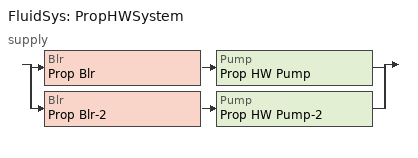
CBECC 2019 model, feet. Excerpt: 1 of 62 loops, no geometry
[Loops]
FluidSys 'PropHWSystem'
 supply: split
  | Blr 'Prop Blr' > Pump 'Prop HW Pump'
  | Blr 'Prop Blr-2' > Pump 'Prop HW Pump-2'
[FluidSys]
PropHWSystem: Type=HotWater; AvailSchRef=On; DsgnSupWtrTemp=180; DsgnSupWtrDelT=40; TempCtrl=Fixed; FixedSupTemp=180
[FluidSeg] Sys=PropHWSystem
Name | Type
PropHWPriSupSeg | PrimarySupply
PropHWPriRetSeg | PrimaryReturn
[Blr] Sys=PropHWSystem; Type=HotWater; FuelSrc=Gas; DraftType=Natural; FluidSegInRef=PropHWPriRetSeg; FluidSegOutRef=PropHWPriSupSeg; ParasiticLd=190.681
Prop Blr; Prop Blr-2
[Pump] Sys=PropHWSystem; OperCtrl=OnDemand; SpdCtrl=ConstantSpeed
Prop HW Pump; Prop HW Pump-2
